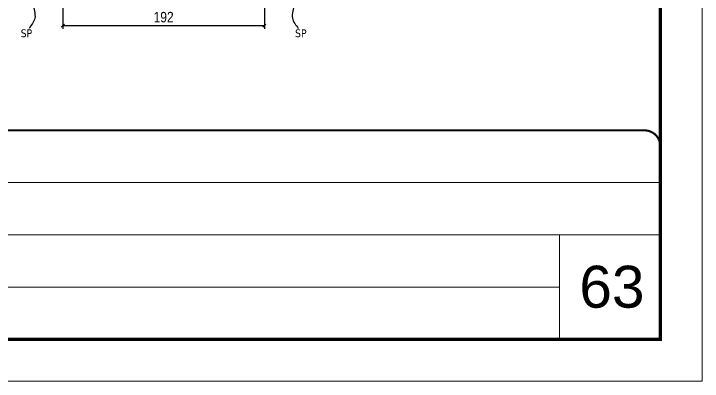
# Model space of a CAD drawing. Extents: x 28748 to 35002, y 14885 to 43501.
# Drawn here: x 32774 to 33430, y 25222 to 25573 of the extents above; entities that cross this region are included whole.
import ezdxf

# ---------------------------------------------------------------- set-up
doc = ezdxf.new("R2010")
doc.units = 0
doc.linetypes.add('CONTINUO', pattern=[0])
doc.linetypes.add('DASHED', pattern=[0.75, 0.5, -0.25])
for name, color, linetype, lineweight in [('CARIMBO', 255, 'Continuous', 9), ('Folhas', 255, 'Continuous', 9), ('SARRAFO DE PRESSAO', 251, 'DASHED', 9)]:
    doc.layers.add(name, color=color, linetype=linetype, lineweight=lineweight)
doc.layers.add('COTA', color=241, linetype='Continuous')
doc.layers.add('texto', color=7, linetype='Continuous')
doc.styles.add('ARIAL', font='arial.ttf')
doc.styles.add('COTA TECNICA', font='techl___.ttf', dxfattribs={"height": 10})
doc.styles.get("Standard").update_dxf_attribs({"font": 'arial.ttf'})
doc.dimstyles.new('PAINEL', dxfattribs={"dimtxt": 10, "dimasz": 3, "dimexe": 3, "dimexo": 3, "dimgap": 3, "dimtad": 1, "dimdec": 1, "dimzin": 12, "dimdsep": 46, "dimtxsty": 'COTA TECNICA', "dimblk1": 'OBLIQUE', "dimblk2": 'OBLIQUE', "dimsah": 1, "dimcen": 0.9, "dimclrd": 4, "dimclre": 4, "dimclrt": 240, "dimadec": 1, "dimazin": 3, "dimtfac": 1, "dimtdec": 1, "dimtmove": 0, "dimatfit": 3, "dimfxl": 1, "dimtolj": 1, "dimtzin": 12, "dimarcsym": 0})
doc.dimstyles.get("Standard").update_dxf_attribs({"dimtxt": 0.18, "dimasz": 0.18, "dimexe": 0.18, "dimexo": 0.0625, "dimgap": 0.09, "dimtad": 0, "dimtih": 1, "dimtoh": 1, "dimdec": 4, "dimzin": 0, "dimdsep": 46, "dimtxsty": 'Standard', "dimcen": 0.09, "dimadec": 0, "dimazin": 0, "dimtfac": 1, "dimtdec": 4, "dimtofl": 0, "dimtmove": 0, "dimatfit": 3, "dimfxl": 1, "dimtolj": 1, "dimtzin": 0, "dimarcsym": 0})

# ---------------------------------------------------------------- blocks, each defined once
blk = doc.blocks.new('9999999999')
at = {"color": 30, "linetype": 'CONTINUO'}
for p, q in [((98564.56, 34379.64), (99583.98, 34379.64)), ((98564.56, 34329.83), (99487.98, 34329.83)), ((99583.98, 34329.83), (99487.98, 34329.83)), ((99487.98, 34329.83), (99487.98, 34230.21)), ((98564.56, 34280.02), (99487.98, 34280.02))]:
    blk.add_line(p, q, dxfattribs=at)
at = {"color": 30, "linetype": 'CONTINUO', "const_width": 2}
blk.add_lwpolyline([(99583.98, 34230.21), (99583.98, 34414.45, 0.414214), (99568.98, 34429.45), (98228.98, 34429.45, 0.414214), (98213.98, 34414.45), (98213.98, 34245.21, 0.414214), (98228.98, 34230.21), (99583.98, 34230.21)], format="xyb", dxfattribs=at)
at = {"layer": 'Folhas'}
blk.add_lwpolyline([(98138.98, 34190.21), (99623.98, 34190.21), (99623.98, 35240.21), (98138.98, 35240.21)], close=True, dxfattribs=at)
at = {"layer": 'Folhas', "color": 30, "const_width": 3}
blk.add_lwpolyline([(98213.98, 34230.21), (99583.98, 34230.21), (99583.98, 35200.21), (98213.98, 35200.21)], close=True, dxfattribs=at)
blk = doc.blocks.new('_Oblique')
at = {"color": 0, "linetype": 'ByBlock', "lineweight": -2}
blk.add_line((-0.5, -0.5), (0.5, 0.5), dxfattribs=at)
blk = doc.blocks.new('*D1142')
at = {"layer": 'COTA', "color": 4, "lineweight": -2, "transparency": 16777216}
for p, q in [((32820.97, 25612.4), (32820.97, 25558.23)), ((33012.97, 25612.4), (33012.97, 25558.23)), ((33012.97, 25561.23), (32820.97, 25561.23))]:
    blk.add_line(p, q, dxfattribs=at)
at = {"layer": 'Defpoints', "color": 0, "transparency": 16777216}
for p in [(32820.97, 25615.4), (33012.97, 25615.4), (32820.97, 25561.23)]:
    blk.add_point(p, dxfattribs=at)
at = {"layer": 'COTA', "color": 4, "lineweight": -2, "transparency": 16777216, "xscale": 3, "yscale": 3, "zscale": 3, "rotation": 180}
blk.add_blockref('_Oblique', (32820.97, 25561.23), dxfattribs=at)
at = {"layer": 'COTA', "color": 4, "lineweight": -2, "transparency": 16777216, "xscale": 3, "yscale": 3, "zscale": 3}
blk.add_blockref('_Oblique', (33012.97, 25561.23), dxfattribs=at)
at = {"layer": 'COTA', "color": 240, "transparency": 16777216, "insert": (32916.97, 25569.31), "char_height": 10, "attachment_point": 5, "style": 'COTA TECNICA'}
blk.add_mtext('\\A1;192', dxfattribs=at)

msp = doc.modelspace()

# ---------------------------------------------------------------- block references
at = {"layer": 'SARRAFO DE PRESSAO', "color": 6, "linetype": 'ByBlock'}
msp.add_blockref('9999999999', (-66193.64, -8968.09), dxfattribs=at)

# ---------------------------------------------------------------- texts
at = {"layer": 'CARIMBO', "style": 'ARIAL'}
msp.add_text('63', height=40, dxfattribs=at).set_placement((33313.2, 25292.26))
at = {"layer": 'texto', "color": 0, "char_height": 7.5, "attachment_point": 5}
for insert in [(32786.19, 25553.91), (33047.74, 25553.91)]:
    msp.add_mtext('{\\fTahoma|b0|i0|c0|p34;\\C4;SP}', dxfattribs=dict(at, insert=insert))

# ---------------------------------------------------------------- dimensions: what is measured, and where the dimension line sits
at = {"layer": 'COTA'}
dim = msp.add_linear_dim(base=(32820.97, 25561.23), p1=(33012.97, 25615.4), p2=(32820.97, 25615.4), angle=180, dimstyle='PAINEL', override={"dimarcsym": 2}, dxfattribs=at)
dim.commit()
dim.dimension.update_dxf_attribs({"geometry": '*D1142', "text_midpoint": (32916.97, 25569.31)})

# ---------------------------------------------------------------- leaders
at = {"layer": 'COTA', "path_type": 1}
for points in [[(32809.14, 25593.22), (32793.35, 25581.39), (32794.28, 25568.38), (32788.72, 25558.6)], [(33024.79, 25593.22), (33040.58, 25581.39), (33039.65, 25568.38), (33045.21, 25558.6)]]:
    msp.add_leader(points, dimstyle='Standard', override={"dimasz": 8}, dxfattribs=at)

doc.saveas('drawing.dxf')
